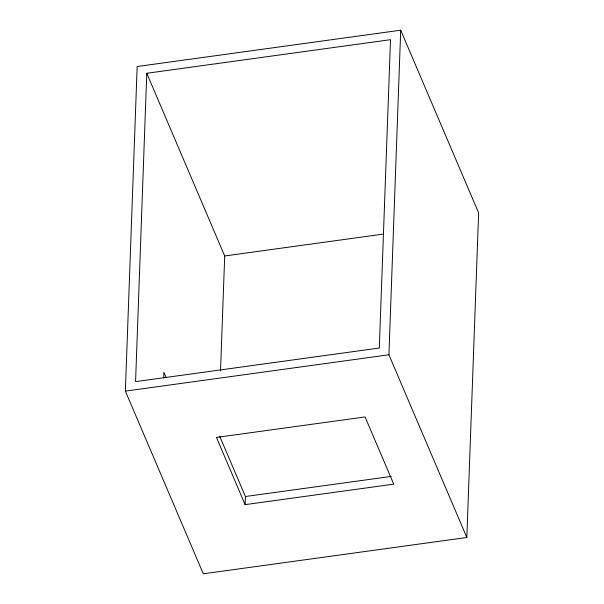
<?xml version="1.0" encoding="UTF-8"?>
<svg xmlns="http://www.w3.org/2000/svg" width="604" height="604" viewBox="0 0 604 604"><rect width="100%" height="100%" fill="white"/><g stroke="black" fill="none" stroke-linecap="round" stroke-linejoin="round"><path stroke-width="0.91" d="M125.368 391.113L137.161 66.523L400.709 30.2L478.632 212.887L466.839 537.477L203.291 573.8L125.368 391.113L388.916 354.782L466.839 537.477M146.772 73.273L135.568 381.63L379.304 348.032L390.509 39.683L146.772 73.273L224.696 255.968L220.52 371.007M163.699 377.961L163.903 372.336L166.123 377.53M245.126 504.634L216.451 437.424L365.073 416.941L393.74 484.151L245.126 504.634L245.42 496.518L219.69 436.201M388.916 354.782L400.709 30.2M224.696 255.968L383.449 234.08M245.42 496.518L391.233 476.42"/></g></svg>
